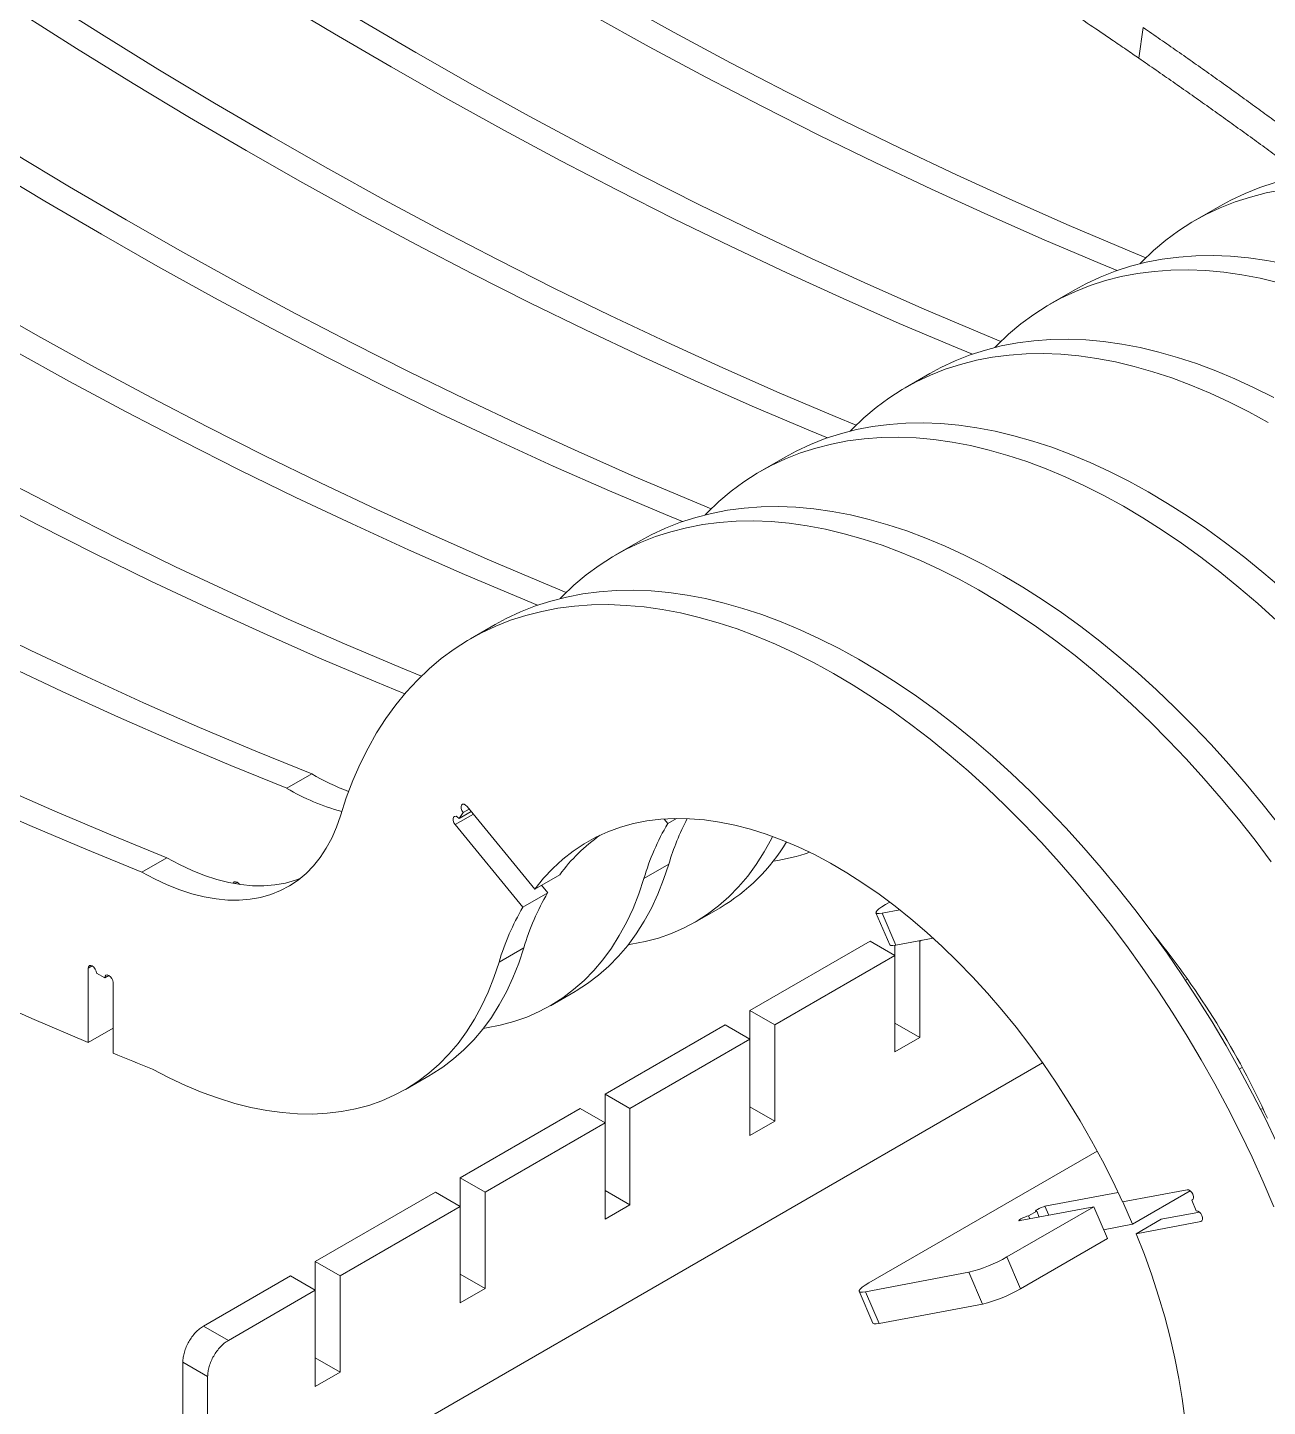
# Model space of a CAD drawing. Header units: millimetres. Extents: x -1732 to 6309, y -3588 to 3891.
# Drawn here: x 5489.2 to 5912.7, y -316.5 to 154.4 of the extents above; entities that cross this region are included whole.
import ezdxf

# ---------------------------------------------------------------- set-up
doc = ezdxf.new("R2010")
doc.units = ezdxf.units.MM

msp = doc.modelspace()

# ---------------------------------------------------------------- linework, layer by layer
at = {"color": 7, "linetype": 'Continuous', "lineweight": 15}
for p, q in [((5868.84, 143.9), (5870.32, 154.4)), ((5896.44, 93.4), (5887.95, 88.5)), ((5846.94, 64.83), (5838.46, 59.93)), ((5797.45, 36.25), (5788.96, 31.35)), ((5747.95, 7.68), (5739.46, 2.78)), ((5698.45, -20.9), (5689.97, -25.8)), ((5648.95, -49.47), (5640.47, -54.37)), ((5577.78, -105.39), (5586.27, -100.49)), ((5640.08, -112.45), (5638, -113.65)), ((5662.51, -139.79), (5639.38, -111.59)), ((5636.63, -115.71), (5640.79, -113.31)), ((5638, -113.65), (5636.63, -115.71)), ((5706.63, -115.87), (5707.88, -117.4)), ((5710.83, -115.7), (5707.88, -117.4)), ((5635.26, -117.78), (5658.39, -145.97)), ((5528.29, -133.97), (5536.77, -129.07)), ((5699.76, -136.15), (5708.24, -131.25)), ((5662.51, -139.79), (5670.99, -134.89)), ((5666.87, -141.07), (5658.39, -145.97)), ((5664.75, -138.49), (5666.87, -141.07)), ((5782.3, -145.06), (5783.74, -144.24)), ((5717.27, -151.05), (5725.76, -146.15)), ((5779.01, -147.91), (5783.7, -158.79)), ((5787.18, -146.9), (5781.13, -148.04)), ((5785.81, -158.91), (5781.13, -148.04)), ((5650.26, -164.72), (5658.75, -159.82)), ((5777, -157.59), (5735.98, -181.27)), ((5785.48, -162.49), (5777, -157.59)), ((5785.48, -162.49), (5785.48, -158.97)), ((5798.53, -156.52), (5785.81, -158.91)), ((5793.68, -157.43), (5793.97, -157.59)), ((5794.53, -157.27), (5793.97, -157.59)), ((5793.97, -190.49), (5793.97, -157.59)), ((5785.48, -162.49), (5744.47, -186.17)), ((5785.48, -162.49), (5785.48, -195.38)), ((5509.9, -166.85), (5509.9, -192.24)), ((5515.56, -170.11), (5512.73, -168.48)), ((5516.97, -169.3), (5515.56, -170.11)), ((5518.39, -195.79), (5518.39, -171.75)), ((5884.78, -170.95), (5885.45, -170.56)), ((5667.78, -179.63), (5676.26, -174.73)), ((5735.98, -181.27), (5744.47, -186.17)), ((5735.98, -191.06), (5735.98, -181.27)), ((5518.39, -187.34), (5509.9, -192.24)), ((5727.5, -186.17), (5686.49, -209.84)), ((5735.98, -191.06), (5727.5, -186.17)), ((5744.47, -219.06), (5744.47, -186.17)), ((5785.48, -185.59), (5793.97, -190.49)), ((5735.98, -191.06), (5694.97, -214.74)), ((5735.98, -191.06), (5735.98, -223.96)), ((5785.48, -195.38), (5793.97, -190.49)), ((5557.79, -359.71), (5835.95, -199.14)), ((5903.14, -201.24), (5904.11, -200.68)), ((5618.28, -208.2), (5626.76, -203.3)), ((5686.49, -209.84), (5694.97, -214.74)), ((5686.49, -219.64), (5686.49, -209.84)), ((5678, -214.74), (5636.99, -238.42)), ((5686.49, -219.64), (5678, -214.74)), ((5694.97, -247.63), (5694.97, -214.74)), ((5735.98, -214.16), (5744.47, -219.06)), ((5910.41, -215), (5911.26, -214.84)), ((5686.49, -219.64), (5645.47, -243.31)), ((5686.49, -219.64), (5686.49, -252.53)), ((5735.98, -223.96), (5744.47, -219.06)), ((5776.57, -274.3), (5854.62, -229.25)), ((5636.99, -238.42), (5645.47, -243.31)), ((5636.99, -248.21), (5636.99, -238.42)), ((5628.5, -243.31), (5587.49, -266.99)), ((5636.99, -248.21), (5628.5, -243.31)), ((5645.47, -276.21), (5645.47, -243.31)), ((5686.49, -242.74), (5694.97, -247.63)), ((5836.75, -248.12), (5861.77, -243.41)), ((5885.3, -242.44), (5863.24, -246.6)), ((5886.38, -242.84), (5866.59, -254.26)), ((5636.99, -248.21), (5595.98, -271.89)), ((5636.99, -248.21), (5636.99, -281.11)), ((5686.49, -252.53), (5694.97, -247.63)), ((5853.42, -248.28), (5823.72, -265.43)), ((5828.26, -253.02), (5853.42, -248.28)), ((5858.11, -259.16), (5853.42, -248.28)), ((5863.29, -246.59), (5866.59, -254.26)), ((5886.86, -246.07), (5887.26, -245.84)), ((5888.42, -249.69), (5886.86, -246.07)), ((5833.92, -249.75), (5831.09, -251.39)), ((5831.09, -251.39), (5831.53, -252.4)), ((5834.8, -251.79), (5833.92, -249.75)), ((5866.59, -254.26), (5856.79, -256.1)), ((5867.93, -257.47), (5876.42, -252.57)), ((5867.93, -257.47), (5889.99, -253.32)), ((5876.42, -252.57), (5889.53, -250.1)), ((5858.11, -259.16), (5828.41, -276.3)), ((5587.49, -266.99), (5595.98, -271.89)), ((5587.49, -276.79), (5587.49, -266.99)), ((5828.41, -276.3), (5823.72, -265.43)), ((5579.01, -271.89), (5549.31, -289.03)), ((5587.49, -276.79), (5579.01, -271.89)), ((5595.98, -304.78), (5595.98, -271.89)), ((5636.99, -271.31), (5645.47, -276.21)), ((5810.76, -270.62), (5775.4, -277.28)), ((5815.45, -281.49), (5810.76, -270.62)), ((5587.49, -276.79), (5557.79, -293.93)), ((5587.49, -276.79), (5587.49, -309.68)), ((5636.99, -281.11), (5645.47, -276.21)), ((5773.28, -277.15), (5777.97, -288.03)), ((5780.08, -288.15), (5775.4, -277.28)), ((5815.45, -281.49), (5780.08, -288.15)), ((5557.79, -293.93), (5549.31, -289.03)), ((5587.49, -299.88), (5595.98, -304.78)), ((5550.72, -306.26), (5542.24, -301.36)), ((5542.24, -301.36), (5542.24, -350.65)), ((5587.49, -309.68), (5595.98, -304.78)), ((5550.72, -306.26), (5550.72, -355.55))]:
    msp.add_line(p, q, dxfattribs=at)
at = {"color": 8, "linetype": 'Continuous', "lineweight": 15}
for p, q in [((5641.5, -114.17), (5635.26, -117.78)), ((5560.81, -137.46), (5559.98, -137.94)), ((5511.32, -166.03), (5509.9, -166.85)), ((5838.07, -251.17), (5836.75, -248.12)), ((5890.38, -253.09), (5889.99, -253.32))]:
    msp.add_line(p, q, dxfattribs=at)
at = {"color": 7, "linetype": 'Continuous', "lineweight": 15, "flags": 128}
for points in [[(5871.22, 75.82), (5864.12, 78.74), (5844.96, 86.86), (5825.76, 95.3), (5806.53, 104.08), (5787.27, 113.17), (5767.99, 122.59), (5748.69, 132.33), (5729.38, 142.39), (5710.05, 152.76), (5690.72, 163.45), (5671.39, 174.46), (5652.05, 185.77), (5632.72, 197.39), (5613.39, 209.32), (5594.08, 221.55), (5574.78, 234.09), (5555.5, 246.92), (5536.24, 260.05), (5517.01, 273.47), (5497.81, 287.19), (5478.64, 301.19), (5459.51, 315.48)], [(5861.44, 71.45), (5855.64, 73.84), (5836.47, 81.96), (5817.27, 90.41), (5798.04, 99.18), (5778.78, 108.27), (5759.5, 117.69), (5740.21, 127.43), (5720.89, 137.49), (5701.57, 147.87), (5682.24, 158.56), (5662.9, 169.56), (5643.57, 180.87), (5624.23, 192.49), (5604.91, 204.42), (5585.59, 216.65), (5566.3, 229.19), (5547.02, 242.02), (5527.76, 255.15), (5508.53, 268.57), (5489.33, 282.29), (5470.16, 296.29), (5451.03, 310.58)], [(5821.72, 47.24), (5814.63, 50.17), (5795.46, 58.28), (5776.26, 66.73), (5757.03, 75.5), (5737.77, 84.6), (5718.49, 94.02), (5699.19, 103.76), (5679.88, 113.81), (5660.56, 124.19), (5641.22, 134.88), (5621.89, 145.88), (5602.55, 157.2), (5583.22, 168.82), (5563.9, 180.75), (5544.58, 192.98), (5525.28, 205.51), (5506, 218.34), (5486.75, 231.47), (5467.51, 244.9), (5448.31, 258.61), (5429.15, 272.62), (5410.01, 286.91)], [(5811.94, 42.87), (5806.14, 45.27), (5786.97, 53.39), (5767.77, 61.83), (5748.54, 70.6), (5729.29, 79.7), (5710.01, 89.12), (5690.71, 98.86), (5671.4, 108.92), (5652.07, 119.29), (5632.74, 129.98), (5613.4, 140.98), (5594.07, 152.3), (5574.74, 163.92), (5555.41, 175.85), (5536.1, 188.08), (5516.8, 200.61), (5497.52, 213.45), (5478.26, 226.58), (5459.03, 240), (5439.83, 253.71), (5420.66, 267.72), (5401.53, 282.01)], [(5772.22, 18.67), (5765.13, 21.59), (5745.96, 29.71), (5726.76, 38.16), (5707.53, 46.93), (5688.27, 56.02), (5668.99, 65.44), (5649.7, 75.18), (5630.38, 85.24), (5611.06, 95.62), (5591.73, 106.31), (5572.39, 117.31), (5553.06, 128.62), (5533.72, 140.24), (5514.4, 152.17), (5495.09, 164.4), (5475.79, 176.94), (5456.51, 189.77), (5437.25, 202.9), (5418.02, 216.32), (5398.82, 230.04), (5379.65, 244.04), (5360.52, 258.33)], [(5762.45, 14.3), (5756.64, 16.69), (5737.48, 24.81), (5718.28, 33.26), (5699.05, 42.03), (5679.79, 51.13), (5660.51, 60.54), (5641.21, 70.28), (5621.9, 80.34), (5602.57, 90.72), (5583.24, 101.41), (5563.91, 112.41), (5544.57, 123.72), (5525.24, 135.35), (5505.91, 147.27), (5486.6, 159.51), (5467.3, 172.04), (5448.02, 184.87), (5428.76, 198), (5409.53, 211.42), (5390.33, 225.14), (5371.16, 239.14), (5352.03, 253.43)], [(5722.73, -9.91), (5715.63, -6.98), (5696.46, 1.14), (5677.26, 9.58), (5658.03, 18.35), (5638.78, 27.45), (5619.5, 36.87), (5600.2, 46.61), (5580.89, 56.67), (5561.56, 67.04), (5542.23, 77.73), (5522.89, 88.73), (5503.56, 100.05), (5484.23, 111.67), (5464.9, 123.6), (5445.59, 135.83), (5426.29, 148.36), (5407.01, 161.2), (5387.75, 174.33), (5368.52, 187.75), (5349.32, 201.46), (5330.15, 215.47), (5311.02, 229.76)], [(5712.95, -14.28), (5707.15, -11.88), (5687.98, -3.76), (5668.78, 4.68), (5649.55, 13.46), (5630.29, 22.55), (5611.01, 31.97), (5591.71, 41.71), (5572.4, 51.77), (5553.08, 62.14), (5533.74, 72.83), (5514.41, 83.84), (5495.07, 95.15), (5475.74, 106.77), (5456.42, 118.7), (5437.1, 130.93), (5417.8, 143.46), (5398.52, 156.3), (5379.27, 169.43), (5360.03, 182.85), (5340.83, 196.57), (5321.66, 210.57), (5302.53, 224.86)], [(5673.23, -38.48), (5666.13, -35.56), (5646.97, -27.44), (5627.77, -18.99), (5608.54, -10.22), (5589.28, -1.12), (5570, 8.29), (5550.7, 18.03), (5531.39, 28.09), (5512.06, 38.47), (5492.73, 49.16), (5473.4, 60.16), (5454.06, 71.47), (5434.73, 83.1), (5415.4, 95.02), (5396.09, 107.26), (5376.79, 119.79), (5357.51, 132.62), (5338.25, 145.75), (5319.02, 159.17), (5299.82, 172.89), (5280.65, 186.89), (5261.52, 201.18)], [(5663.45, -42.85), (5657.65, -40.45), (5638.48, -32.34), (5619.28, -23.89), (5600.05, -15.12), (5580.79, -6.02), (5561.51, 3.4), (5542.22, 13.14), (5522.9, 23.19), (5503.58, 33.57), (5484.25, 44.26), (5464.91, 55.26), (5445.58, 66.57), (5426.24, 78.2), (5406.92, 90.12), (5387.6, 102.36), (5368.31, 114.89), (5349.03, 127.72), (5329.77, 140.85), (5310.54, 154.28), (5291.34, 167.99), (5272.17, 181.99), (5253.04, 196.28)], [(5623.73, -67.06), (5616.64, -64.13), (5597.47, -56.01), (5578.27, -47.57), (5559.04, -38.79), (5539.78, -29.7), (5520.5, -20.28), (5501.2, -10.54), (5481.89, -0.48), (5462.57, 9.89), (5443.23, 20.58), (5423.9, 31.59), (5404.56, 42.9), (5385.23, 54.52), (5365.91, 66.45), (5346.59, 78.68), (5327.29, 91.21), (5308.01, 104.05), (5288.76, 117.18), (5269.53, 130.6), (5250.32, 144.31), (5231.16, 158.32), (5212.02, 172.61)], [(5618.06, -73.1), (5608.15, -69.03), (5588.98, -60.91), (5569.78, -52.46), (5550.55, -43.69), (5531.3, -34.6), (5512.02, -25.18), (5492.72, -15.44), (5473.41, -5.38), (5454.08, 4.99), (5434.75, 15.68), (5415.41, 26.69), (5396.08, 38), (5376.75, 49.62), (5357.42, 61.55), (5338.11, 73.78), (5318.81, 86.32), (5299.53, 99.15), (5280.27, 112.28), (5261.04, 125.7), (5241.84, 139.42), (5222.67, 153.42), (5203.54, 167.71)], [(5586.27, -100.49), (5567.14, -92.7), (5547.97, -84.59), (5528.77, -76.14), (5509.54, -67.37), (5490.28, -58.27), (5471, -48.85), (5451.71, -39.11), (5432.39, -29.06), (5413.07, -18.68), (5393.74, -7.99), (5374.4, 3.01), (5355.07, 14.32), (5335.73, 25.95), (5316.41, 37.87), (5297.1, 50.11), (5277.8, 62.64), (5258.52, 75.47), (5239.26, 88.6), (5220.03, 102.03), (5200.83, 115.74), (5181.66, 129.74), (5162.53, 144.03)], [(5577.78, -105.39), (5558.65, -97.6), (5539.49, -89.49), (5520.29, -81.04), (5501.06, -72.27), (5481.8, -63.17), (5462.52, -53.75), (5443.22, -44.01), (5423.91, -33.95), (5404.58, -23.58), (5385.25, -12.89), (5365.92, -1.89), (5346.58, 9.43), (5327.25, 21.05), (5307.92, 32.98), (5288.61, 45.21), (5269.31, 57.74), (5250.03, 70.57), (5230.77, 83.7), (5211.54, 97.13), (5192.34, 110.84), (5173.17, 124.85), (5154.04, 139.14)], [(5536.77, -129.07), (5517.64, -121.28), (5498.48, -113.16), (5479.27, -104.72), (5460.04, -95.94), (5440.79, -86.85), (5421.51, -77.43), (5402.21, -67.69), (5382.9, -57.63), (5363.57, -47.26), (5344.24, -36.57), (5324.9, -25.56), (5305.57, -14.25), (5286.24, -2.63), (5266.91, 9.3), (5247.6, 21.53), (5228.3, 34.07), (5209.02, 46.9), (5189.76, 60.03), (5170.53, 73.45), (5151.33, 87.17), (5132.16, 101.17), (5113.03, 115.46)], [(5528.29, -133.97), (5509.16, -126.18), (5489.99, -118.06), (5470.79, -109.61), (5451.56, -100.84), (5432.3, -91.75), (5413.02, -82.33), (5393.72, -72.59), (5374.41, -62.53), (5355.09, -52.15), (5335.75, -41.46), (5316.42, -30.46), (5297.08, -19.15), (5277.75, -7.53), (5258.43, 4.4), (5239.11, 16.63), (5219.81, 29.17), (5200.53, 42), (5181.28, 55.13), (5162.04, 68.55), (5142.84, 82.27), (5123.68, 96.27), (5104.54, 110.56)], [(5917.84, 98.97), (5912.31, 97.91), (5906.93, 96.54), (5901.7, 94.86), (5896.62, 92.85), (5891.71, 90.54), (5886.97, 87.92), (5882.41, 85), (5878.03, 81.78), (5873.84, 78.26), (5869.84, 74.45), (5869.14, 73.73)], [(5915.42, 101.44), (5910.18, 99.75), (5905.11, 97.75), (5900.2, 95.44), (5896.44, 93.4)], [(5918.78, 73.69), (5912.49, 74.88), (5906.29, 75.75), (5900.18, 76.3), (5894.16, 76.53), (5888.26, 76.44), (5882.48, 76.02), (5876.82, 75.29), (5871.3, 74.24), (5865.92, 72.87), (5860.69, 71.18), (5855.61, 69.18), (5850.7, 66.87), (5846.94, 64.83)], [(5916.65, 67.28), (5910.29, 68.79), (5904.01, 69.98), (5897.8, 70.85), (5891.69, 71.4), (5885.68, 71.63), (5879.78, 71.54), (5874, 71.13), (5868.34, 70.39), (5862.82, 69.34), (5857.43, 67.97), (5852.2, 66.28), (5847.13, 64.28), (5842.21, 61.97), (5837.47, 59.35), (5832.91, 56.43), (5828.53, 53.2), (5824.34, 49.68), (5820.34, 45.87), (5819.64, 45.16)], [(5914.88, 28.05), (5908.26, 31.4), (5901.66, 34.45), (5895.09, 37.2), (5888.56, 39.65), (5882.07, 41.78), (5875.64, 43.61), (5869.28, 45.11), (5862.99, 46.3), (5856.79, 47.17), (5850.68, 47.72), (5844.67, 47.95), (5838.77, 47.86), (5832.98, 47.45), (5827.33, 46.72), (5821.8, 45.66), (5816.42, 44.29), (5811.19, 42.61), (5806.11, 40.6), (5801.2, 38.29), (5797.45, 36.25)], [(5913.03, 19.51), (5906.4, 23.15), (5899.78, 26.5), (5893.17, 29.55), (5886.6, 32.3), (5880.07, 34.75), (5873.59, 36.88), (5867.16, 38.71), (5860.8, 40.21), (5854.51, 41.4), (5848.3, 42.28), (5842.19, 42.83), (5836.18, 43.06), (5830.28, 42.96), (5824.5, 42.55), (5818.84, 41.82), (5813.32, 40.77), (5807.94, 39.39), (5802.7, 37.71), (5797.63, 35.71), (5792.72, 33.39), (5787.97, 30.77), (5783.41, 27.85), (5779.03, 24.63), (5774.84, 21.11), (5770.85, 17.3), (5770.15, 16.58)], [(5122.41, 31.45), (5141.68, 17.47), (5160.99, 3.77), (5180.32, -9.65), (5199.68, -22.78), (5219.06, -35.63), (5238.46, -48.18), (5257.87, -60.44), (5277.29, -72.41), (5296.72, -84.08), (5316.15, -95.45), (5335.59, -106.51), (5355.02, -117.28), (5374.44, -127.74), (5393.85, -137.89), (5413.25, -147.73), (5432.63, -157.26), (5451.99, -166.48), (5471.32, -175.38), (5490.63, -183.97), (5509.9, -192.24)], [(5917.95, -37.41), (5911.5, -31.88), (5905, -26.6), (5898.46, -21.57), (5891.88, -16.81), (5885.27, -12.32), (5878.65, -8.1), (5872.01, -4.17), (5865.38, -0.53), (5858.76, 2.83), (5852.16, 5.88), (5845.59, 8.63), (5839.06, 11.07), (5832.57, 13.21), (5826.15, 15.03), (5819.78, 16.54), (5813.5, 17.73), (5807.29, 18.6), (5801.18, 19.15), (5795.17, 19.38), (5789.27, 19.29), (5783.49, 18.88), (5777.83, 18.14), (5772.31, 17.09), (5766.92, 15.72), (5761.69, 14.03), (5756.62, 12.03), (5751.7, 9.72), (5747.95, 7.68)], [(5915.84, -48.08), (5909.46, -42.31), (5903.02, -36.78), (5896.52, -31.5), (5889.97, -26.47), (5883.39, -21.71), (5876.79, -17.22), (5870.16, -13), (5863.53, -9.07), (5856.9, -5.42), (5850.28, -2.07), (5843.68, 0.98), (5837.11, 3.73), (5830.57, 6.18), (5824.09, 8.31), (5817.66, 10.13), (5811.3, 11.64), (5805.01, 12.83), (5798.81, 13.7), (5792.69, 14.25), (5786.68, 14.48), (5780.78, 14.39), (5775, 13.98), (5769.34, 13.24), (5763.82, 12.19), (5758.44, 10.82), (5753.21, 9.13), (5748.13, 7.13), (5743.22, 4.82), (5738.48, 2.2), (5733.91, -0.72), (5729.53, -3.95), (5725.34, -7.47), (5721.35, -11.27), (5720.65, -11.99)], [(5916.99, -118.2), (5911.3, -110.99), (5905.48, -103.95), (5899.55, -97.1), (5893.51, -90.44), (5887.37, -84), (5881.14, -77.76), (5874.83, -71.76), (5868.45, -65.99), (5862.01, -60.45), (5855.51, -55.17), (5848.96, -50.15), (5842.38, -45.38), (5835.77, -40.89), (5829.15, -36.68), (5822.52, -32.74), (5815.89, -29.1), (5809.27, -25.75), (5802.67, -22.7), (5796.09, -19.95), (5789.56, -17.5), (5783.08, -15.37), (5776.65, -13.54), (5770.29, -12.04), (5764, -10.85), (5757.79, -9.98), (5751.68, -9.42), (5745.67, -9.19), (5739.77, -9.29), (5733.99, -9.7), (5728.33, -10.43), (5722.81, -11.49), (5717.43, -12.86), (5712.19, -14.54), (5707.12, -16.54), (5702.21, -18.86), (5698.45, -20.9)], [(5914.06, -130.49), (5908.5, -123.1), (5902.81, -115.89), (5896.99, -108.85), (5891.06, -101.99), (5885.02, -95.34), (5878.88, -88.89), (5872.66, -82.66), (5866.35, -76.66), (5859.96, -70.88), (5853.52, -65.35), (5847.02, -60.07), (5840.48, -55.04), (5833.9, -50.28), (5827.29, -45.79), (5820.66, -41.58), (5814.03, -37.64), (5807.4, -34), (5800.78, -30.65), (5794.18, -27.59), (5787.61, -24.84), (5781.08, -22.4), (5774.59, -20.26), (5768.16, -18.44), (5761.8, -16.93), (5755.51, -15.74), (5749.31, -14.87), (5743.2, -14.32), (5737.19, -14.09), (5731.29, -14.18), (5725.5, -14.6), (5719.85, -15.33), (5714.32, -16.38), (5708.94, -17.75), (5703.71, -19.44), (5698.63, -21.44), (5693.72, -23.75), (5688.98, -26.37), (5684.42, -29.3), (5680.04, -32.52), (5675.85, -36.04), (5671.85, -39.85), (5671.15, -40.57)], [(5915.95, -226.4), (5911.91, -218), (5907.66, -209.66), (5903.23, -201.4), (5898.62, -193.23), (5893.83, -185.17), (5888.87, -177.22), (5883.75, -169.4), (5878.47, -161.71), (5873.05, -154.16), (5867.49, -146.78), (5861.8, -139.56), (5855.98, -132.52), (5850.05, -125.67), (5844.01, -119.02), (5837.87, -112.57), (5831.64, -106.34), (5825.33, -100.33), (5818.95, -94.56), (5812.51, -89.03), (5806.01, -83.75), (5799.46, -78.72), (5792.88, -73.96), (5786.28, -69.47), (5779.65, -65.25), (5773.02, -61.32), (5766.39, -57.67), (5759.77, -54.32), (5753.17, -51.27), (5746.6, -48.52), (5740.06, -46.07), (5733.58, -43.94), (5727.15, -42.12), (5720.79, -40.61), (5714.5, -39.42), (5708.3, -38.55), (5702.19, -38), (5696.17, -37.77), (5690.27, -37.86), (5684.49, -38.27), (5678.83, -39.01), (5673.31, -40.06), (5667.93, -41.43), (5662.7, -43.12), (5657.62, -45.12), (5652.71, -47.43), (5648.95, -49.47)], [(5914.96, -248.26), (5911.32, -239.76), (5907.47, -231.3), (5903.42, -222.89), (5899.18, -214.56), (5894.74, -206.3), (5890.13, -198.13), (5885.34, -190.07), (5880.38, -182.12), (5875.26, -174.29), (5869.99, -166.6), (5864.57, -159.06), (5859.01, -151.68), (5853.31, -144.46), (5847.5, -137.42), (5841.56, -130.57), (5835.52, -123.92), (5829.39, -117.47), (5823.16, -111.24), (5816.85, -105.23), (5810.47, -99.46), (5804.02, -93.93), (5797.52, -88.64), (5790.98, -83.62), (5784.4, -78.86), (5777.79, -74.37), (5771.17, -70.15), (5764.53, -66.22), (5757.9, -62.57), (5751.28, -59.22), (5744.68, -56.17), (5738.11, -53.42), (5731.58, -50.97), (5725.09, -48.84), (5718.67, -47.02), (5712.3, -45.51), (5706.02, -44.32), (5699.81, -43.45), (5693.7, -42.9), (5687.69, -42.67), (5681.79, -42.76), (5676.01, -43.17), (5670.35, -43.9), (5664.83, -44.96), (5659.44, -46.33), (5654.21, -48.02), (5649.14, -50.02), (5644.22, -52.33), (5639.48, -54.95), (5634.92, -57.87), (5630.54, -61.1), (5626.35, -64.61), (5622.35, -68.42), (5618.56, -72.52), (5614.98, -76.89), (5611.6, -81.54), (5608.44, -86.45), (5605.51, -91.62), (5602.8, -97.05), (5600.31, -102.72), (5598.06, -108.63), (5596.05, -114.76)], [(5639.38, -111.59), (5638.85, -111.09), (5638.3, -110.83), (5637.81, -110.83), (5637.45, -111.11), (5637.29, -111.62), (5637.33, -112.28), (5637.58, -113), (5638, -113.65)], [(5596.05, -114.76), (5594.69, -118.7), (5593.09, -122.4), (5591.24, -125.84), (5589.16, -129), (5586.86, -131.88), (5584.33, -134.46), (5581.6, -136.73), (5578.67, -138.69), (5575.55, -140.33), (5572.25, -141.64), (5568.8, -142.62), (5565.19, -143.27), (5561.44, -143.57), (5557.57, -143.54), (5553.59, -143.17), (5549.52, -142.46), (5545.37, -141.41), (5541.16, -140.03), (5536.89, -138.33), (5532.6, -136.3), (5528.29, -133.97)], [(5636.63, -115.71), (5636.1, -115.22), (5635.56, -114.95), (5635.06, -114.96), (5634.71, -115.24), (5634.54, -115.75), (5634.58, -116.41), (5634.84, -117.12), (5635.26, -117.78)], [(5662.51, -139.79), (5665.47, -136.1), (5668.65, -132.71), (5672.03, -129.61), (5675.6, -126.8), (5679.37, -124.3), (5683.32, -122.11), (5687.45, -120.24), (5691.73, -118.68), (5696.18, -117.45), (5700.77, -116.54), (5705.5, -115.96), (5710.35, -115.7), (5715.33, -115.78), (5720.4, -116.18), (5725.58, -116.91), (5730.84, -117.97), (5736.17, -119.35), (5741.56, -121.05), (5747, -123.06), (5752.49, -125.39), (5758, -128.03), (5763.52, -130.97), (5769.05, -134.21), (5774.57, -137.73), (5780.08, -141.54), (5785.55, -145.62), (5790.98, -149.97), (5796.35, -154.57), (5801.66, -159.42), (5806.9, -164.5), (5812.04, -169.81), (5817.09, -175.34), (5822.03, -181.06), (5826.85, -186.98), (5831.54, -193.07), (5836.08, -199.33), (5840.48, -205.74), (5844.72, -212.29), (5848.8, -218.96), (5852.69, -225.74), (5856.4, -232.61), (5859.92, -239.57), (5863.24, -246.6)], [(5694.4, -158.79), (5695.43, -158.64), (5700.17, -157.73), (5704.76, -156.5), (5709.2, -154.94), (5713.48, -153.07), (5717.58, -150.87), (5721.51, -148.37), (5725.24, -145.56), (5728.78, -142.45), (5732.11, -139.04), (5735.24, -135.34), (5738.14, -131.37), (5740.83, -127.12), (5743.29, -122.6), (5743.69, -121.8)], [(5582.34, -136.16), (5580.74, -136.75), (5577.28, -137.73), (5573.67, -138.37), (5569.93, -138.68), (5566.06, -138.64), (5562.08, -138.27), (5558.01, -137.56), (5553.86, -136.51), (5549.64, -135.13), (5545.38, -133.43), (5541.08, -131.41), (5536.77, -129.07)], [(5676.26, -174.73), (5676.57, -174.55), (5680.49, -172.05), (5684.23, -169.23), (5687.76, -166.12), (5691.1, -162.71), (5694.22, -159.02), (5697.13, -155.04), (5699.82, -150.79), (5702.28, -146.28), (5704.5, -141.51), (5706.49, -136.5), (5708.24, -131.25)], [(5644.9, -187.37), (5645.93, -187.21), (5650.67, -186.31), (5655.27, -185.07), (5659.71, -183.52), (5663.98, -181.64), (5668.08, -179.45), (5672.01, -176.94), (5675.74, -174.13), (5679.28, -171.02), (5682.61, -167.61), (5685.74, -163.92), (5688.65, -159.94), (5691.33, -155.69), (5693.79, -151.18), (5696.02, -146.41), (5698.01, -141.4), (5699.76, -136.15)], [(5561.61, -138.2), (5561.35, -137.89), (5560.81, -137.46), (5560.27, -137.27), (5559.81, -137.36), (5559.51, -137.71), (5559.46, -137.85)], [(5781.13, -148.04), (5780.11, -148.17), (5779.41, -148.15), (5779.04, -147.96), (5779.03, -147.62), (5779.37, -147.14), (5780.05, -146.54), (5781.04, -145.84), (5782.3, -145.06)], [(5626.76, -203.3), (5627.07, -203.12), (5631, -200.62), (5634.73, -197.81), (5638.27, -194.7), (5641.6, -191.29), (5644.73, -187.59), (5647.63, -183.62), (5650.32, -179.37), (5652.78, -174.85), (5655.01, -170.09), (5657, -165.07), (5658.75, -159.82)], [(5785.81, -158.91), (5784.8, -159.05), (5784.1, -159.02), (5783.73, -158.84), (5783.7, -158.79)], [(5531.84, -201.28), (5537.53, -204.24), (5543.2, -206.89), (5548.84, -209.23), (5554.44, -211.25), (5559.98, -212.96), (5565.47, -214.34), (5570.88, -215.4), (5576.2, -216.14), (5581.43, -216.54), (5586.55, -216.62), (5591.55, -216.37), (5596.43, -215.79), (5601.17, -214.88), (5605.77, -213.65), (5610.21, -212.09), (5614.48, -210.22), (5618.59, -208.02), (5622.51, -205.52), (5626.24, -202.71), (5629.78, -199.59), (5633.12, -196.19), (5636.24, -192.49), (5639.15, -188.51), (5641.84, -184.27), (5644.29, -179.75), (5646.52, -174.98), (5648.51, -169.97), (5650.26, -164.72)], [(5512.73, -168.48), (5512.62, -167.79), (5512.32, -167.09), (5511.86, -166.47), (5511.32, -166.03), (5510.77, -165.84), (5510.32, -165.93), (5510.01, -166.29), (5509.9, -166.85)], [(5518.39, -171.75), (5518.28, -171.06), (5517.97, -170.35), (5517.51, -169.73), (5516.97, -169.3), (5516.43, -169.11), (5515.97, -169.2), (5515.67, -169.55), (5515.56, -170.11)], [(5518.39, -195.79), (5520.07, -196.48), (5521.75, -197.18), (5523.43, -197.87), (5525.12, -198.55), (5526.8, -199.24), (5528.48, -199.92), (5530.16, -200.61), (5531.84, -201.28)], [(5886.86, -246.07), (5887.25, -245.85), (5887.46, -245.38), (5887.47, -244.74), (5887.26, -244.03), (5886.87, -243.36), (5886.36, -242.82), (5885.81, -242.5), (5885.3, -242.44)], [(5833.92, -249.75), (5833.58, -249.78), (5833.5, -249.67), (5833.71, -249.45), (5834.16, -249.16), (5834.79, -248.83), (5835.5, -248.52), (5836.19, -248.27), (5836.75, -248.12)], [(5828.26, -253.02), (5827.92, -253.04), (5827.85, -252.94), (5828.05, -252.72), (5828.5, -252.42), (5829.13, -252.1), (5829.85, -251.78), (5830.53, -251.53), (5831.09, -251.39)], [(5889.99, -253.32), (5890.38, -253.09), (5890.59, -252.63), (5890.59, -251.99), (5890.38, -251.28), (5889.99, -250.61), (5889.49, -250.07), (5888.93, -249.75), (5888.42, -249.69)], [(5867.93, -257.47), (5870.7, -264.57), (5873.25, -271.68), (5875.58, -278.79), (5877.67, -285.89), (5879.53, -292.95), (5881.15, -299.97), (5882.52, -306.92), (5883.65, -313.8), (5884.53, -320.59), (5885.16, -327.28), (5885.54, -333.84), (5885.67, -340.28)], [(5775.4, -277.28), (5774.38, -277.41), (5773.68, -277.39), (5773.31, -277.21), (5773.3, -276.87), (5773.64, -276.39), (5774.32, -275.78), (5775.31, -275.08), (5776.57, -274.3)], [(5780.08, -288.15), (5779.07, -288.29), (5778.37, -288.26), (5778, -288.08), (5777.97, -288.03)]]:
    msp.add_lwpolyline(points, dxfattribs=at)
at = {"color": 7, "linetype": 'Continuous', "lineweight": 15}
for centre, radius, start, end in [((5627.46, -29.8), 81.82, 239.7714, 249.534), ((5616.31, -40.16), 75.76, 239.4319, 254.8437), ((5781.32, -160.36), 85.08, 149.6673, 163.4621), ((5791.32, -156.02), 86.69, 152.3174, 163.3968), ((5719.46, -170.68), 60.25, 125.1029, 143.5548), ((5693, -90.42), 64.65, 300.4482, 329.068), ((5734.97, -65.36), 65.47, 277.838, 289.0904), ((5740.3, -184.04), 85.08, 149.6673, 163.4621), ((5731.82, -188.94), 85.08, 149.6673, 163.4621), ((5648.35, -338.52), 290.56, 24.5022, 38.9934), ((5799.09, -222.71), 49.31, 283.6824, 299.9636), ((5803.78, -233.58), 49.31, 283.6824, 299.9636)]:
    msp.add_arc(centre, radius, start, end, dxfattribs=at)
for points, knots in [([(5868.84, 143.9), (5868.13, 144.39), (5866.68, 145.39), (5863.6, 147.51), (5858.78, 150.8), (5851.9, 155.47), (5843.8, 160.9), (5826.78, 172.19), (5789.15, 196.44), (5728.68, 232.89), (5664.96, 268.13), (5618.73, 292.1), (5595.21, 303.9), (5583.29, 309.79), (5577.28, 312.73), (5573.91, 314.38), (5572.29, 315.16), (5571.52, 315.54)], [0, 0, 0, 0, 0.008066, 0.01646, 0.034856, 0.062268, 0.093474, 0.124806, 0.249878, 0.5, 0.750122, 0.875194, 0.937731, 0.969003, 0.985245, 0.992923, 1, 1, 1, 1]), ([(5918.89, 119.87), (5917.96, 120.56), (5916.1, 121.92), (5913.29, 123.97), (5910.49, 126.02), (5907.67, 128.06), (5904.85, 130.1), (5902.01, 132.14), (5899.17, 134.17), (5896.32, 136.21), (5893.47, 138.24), (5890.6, 140.27), (5887.73, 142.29), (5884.85, 144.32), (5881.96, 146.34), (5879.06, 148.35), (5876.15, 150.37), (5873.24, 152.38), (5871.29, 153.73), (5870.32, 154.4)], [0, 0, 0, 0, 0.058866, 0.117726, 0.176582, 0.235432, 0.294277, 0.353116, 0.411951, 0.47078, 0.529603, 0.588421, 0.647234, 0.706042, 0.764844, 0.823641, 0.882433, 0.941219, 1, 1, 1, 1]), ([(5917.41, 109.37), (5916.48, 110.06), (5914.62, 111.42), (5911.82, 113.47), (5909.02, 115.51), (5906.2, 117.55), (5903.38, 119.59), (5900.55, 121.63), (5897.71, 123.67), (5894.86, 125.7), (5892, 127.73), (5889.14, 129.76), (5886.26, 131.78), (5883.38, 133.81), (5880.49, 135.83), (5877.59, 137.85), (5874.69, 139.87), (5871.77, 141.88), (5869.82, 143.22), (5868.84, 143.9)], [0, 0, 0, 0, 0.0588257, 0.1176495, 0.1764718, 0.2352928, 0.294113, 0.3529327, 0.411752, 0.4705714, 0.5293912, 0.5882116, 0.647033, 0.7058558, 0.7646801, 0.8235064, 0.8823349, 0.941166, 1, 1, 1, 1]), ([(5549.31, -289.03), (5548.84, -289.33), (5547.91, -289.93), (5546.57, -291.2), (5545.34, -292.68), (5544.26, -294.34), (5543.38, -296.11), (5542.73, -297.92), (5542.31, -299.71), (5542.26, -300.81), (5542.24, -301.36)], [0, 0, 0, 0, 0.124902, 0.249809, 0.374885, 0.499961, 0.625054, 0.750164, 0.875104, 1, 1, 1, 1]), ([(5557.79, -293.93), (5557.33, -294.23), (5556.4, -294.83), (5555.06, -296.1), (5553.82, -297.58), (5552.75, -299.24), (5551.86, -301.01), (5551.22, -302.82), (5550.8, -304.61), (5550.75, -305.71), (5550.72, -306.26)], [0, 0, 0, 0, 0.124902, 0.249809, 0.374885, 0.499961, 0.625054, 0.750164, 0.875104, 1, 1, 1, 1])]:
    msp.add_open_spline(points, degree=3, knots=knots, dxfattribs=at)

doc.saveas('drawing.dxf')
